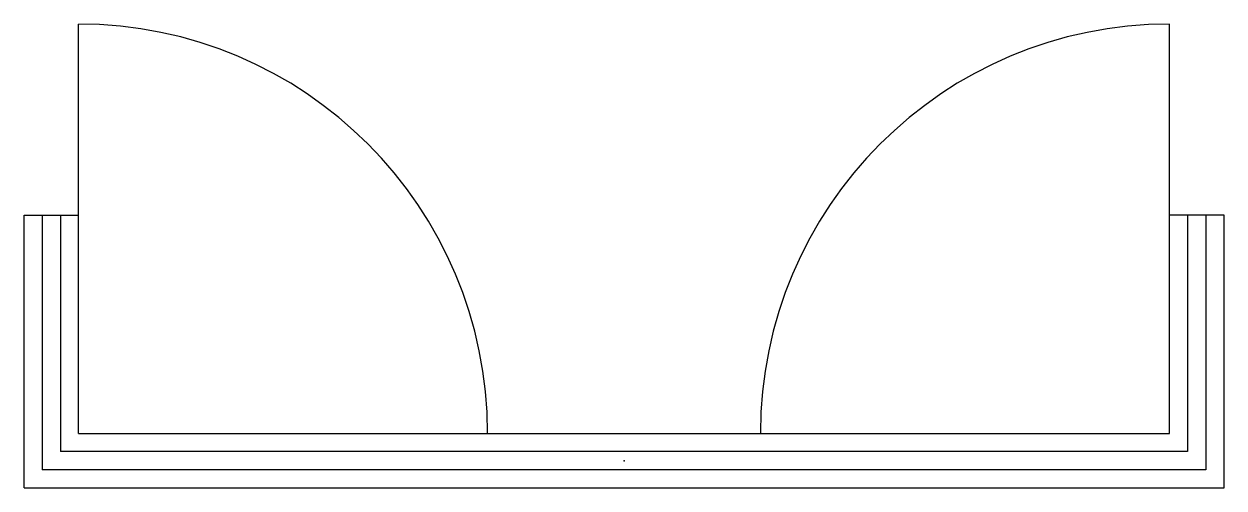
# Model space of a CAD drawing. Header units: millimetres. Extents: x -1100 to 1100, y -50 to 800.
import ezdxf

# ---------------------------------------------------------------- set-up
doc = ezdxf.new("R2010")
doc.units = ezdxf.units.MM
doc.layers.add('Sunac_Gridline_Glass', color=134, linetype='Continuous')
doc.layers.add('Sunac_Gridline_Glass_Open', color=134, linetype='Continuous')

msp = doc.modelspace()

# ---------------------------------------------------------------- linework, layer by layer
msp.add_point((0, 0))
at = {"layer": 'Sunac_Gridline_Glass'}
for p, q in [((-1100, -50), (-1100, 450)), ((-1100, 450), (-1000, 450)), ((-1066.7, 450), (-1066.7, -16.7)), ((-1033.3, 450), (-1033.3, 16.7)), ((-1000, 50), (-1000, 450)), ((1000, 50), (1000, 450)), ((1100, 450), (1000, 450)), ((1033.3, 450), (1033.3, 16.7)), ((1066.7, 450), (1066.7, -16.7)), ((1100, -50), (1100, 450)), ((-1100, -50), (-1100, 50)), ((-1000, 50), (1000, 50)), ((1100, -50), (1100, 50)), ((1033.3, 16.7), (-1033.3, 16.7)), ((1066.7, -16.7), (-1066.7, -16.7)), ((-1100, -50), (1100, -50))]:
    msp.add_line(p, q, dxfattribs=at)
at = {"layer": 'Sunac_Gridline_Glass_Open'}
for p, q in [((-1000, 50), (-1000, 800)), ((1000, 50), (1000, 800))]:
    msp.add_line(p, q, dxfattribs=at)
for centre, start, end in [((-1000, 50), 0, 90), ((1000, 50), 90, 180)]:
    msp.add_arc(centre, 750, start, end, dxfattribs=at)

doc.saveas('drawing.dxf')
